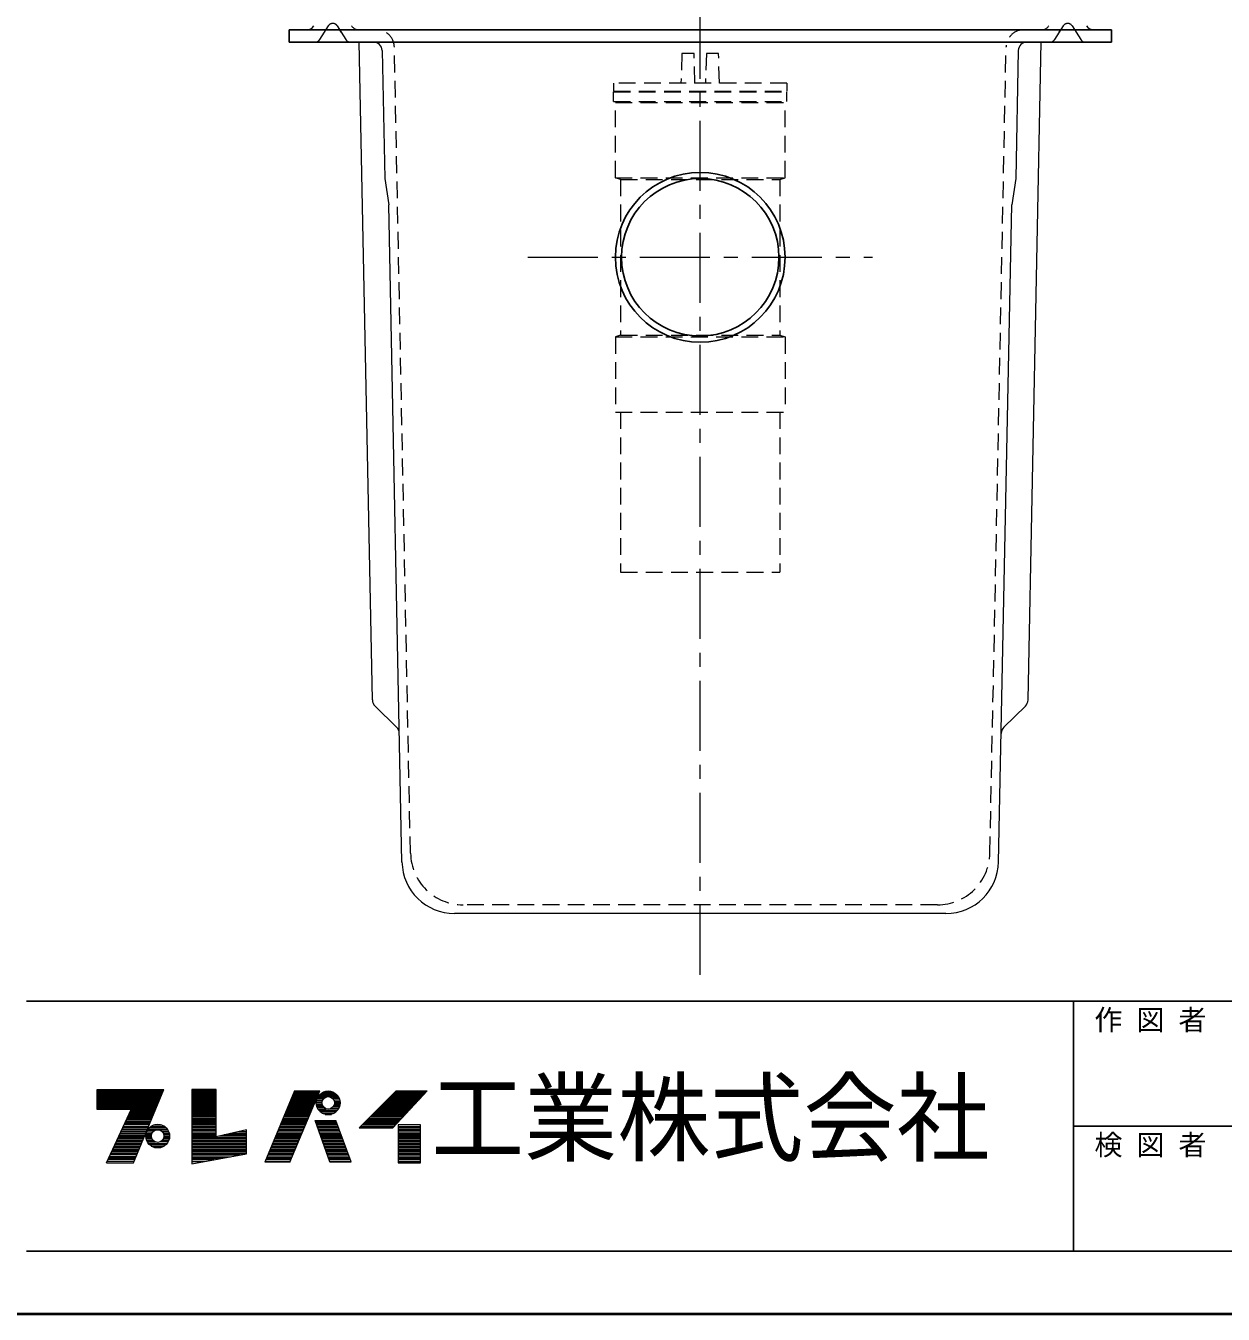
# Model space of a CAD drawing. Units: millimetres at full size, sheet at 1:8; details may follow other scales. Extents: x -1685 to 1555, y -1115 to 1133.
# Drawn here: x -65 to 619, y -1115 to -379 of the extents above; entities that cross this region are included whole.
import ezdxf
from ezdxf.enums import TextEntityAlignment as Align

# ---------------------------------------------------------------- set-up
doc = ezdxf.new("R2010")
doc.units = ezdxf.units.MM
doc.header["$LTSCALE"] = 8
doc.linetypes.add('CHAIN1', pattern=[8, 5, -1, 1, -1])
doc.linetypes.add('DASHED1', pattern=[1.8, 1.2, -0.6])
doc.layers.add('0-0_ﾚｲﾔ1', color=4, linetype='Continuous', lineweight=9)
doc.styles.add('ＭＳ ゴシック', font='')
doc.styles.get('ＭＳ ゴシック').set_extended_font_data('MS Gothic')

msp = doc.modelspace()

# ---------------------------------------------------------------- linework, layer by layer
at = {"layer": '0-0_ﾚｲﾔ1', "linetype": 'CHAIN1'}
for p, q in [((320.424, -920.982), (320.424, -165.982)), ((221.924, -510.982), (418.924, -510.982))]:
    msp.add_line(p, q, dxfattribs=at)
at = {"layer": '0-0_ﾚｲﾔ1', "color": 5, "lineweight": 25}
for p, q in [((85.424, -380.982), (555.424, -380.982)), ((85.424, -380.982), (85.424, -387.982)), ((114.648, -381.395), (115.284, -382.4)), ((526.199, -381.395), (525.563, -382.4)), ((555.424, -380.982), (555.424, -387.982)), ((85.424, -387.982), (555.424, -387.982))]:
    msp.add_line(p, q, dxfattribs=at)
at = {"layer": '0-0_ﾚｲﾔ1', "linetype": 'DASHED1'}
for p, q in [((107.889, -378.726), (102.913, -386.586)), ((112.959, -378.726), (117.934, -386.586)), ((527.889, -378.726), (522.913, -386.586)), ((532.959, -378.726), (537.934, -386.586)), ((154.836, -851.582), (145.62, -390.782)), ((323.924, -394.482), (323.424, -411.482)), ((330.924, -394.482), (323.924, -394.482)), ((331.424, -411.482), (330.924, -394.482)), ((486.012, -851.582), (495.228, -390.782)), ((270.924, -411.482), (270.924, -415.982)), ((369.924, -411.482), (270.924, -411.482)), ((369.924, -411.482), (369.924, -415.982)), ((270.924, -415.982), (369.924, -415.982)), ((270.924, -416.482), (369.924, -416.482)), ((270.924, -421.982), (270.924, -416.482)), ((368.924, -465.482), (368.924, -422.482)), ((271.924, -465.482), (368.924, -465.482)), ((274.924, -466.482), (271.924, -465.482)), ((365.924, -466.482), (365.924, -555.482)), ((274.924, -555.482), (271.924, -556.482)), ((271.924, -556.482), (368.924, -556.482)), ((271.924, -556.482), (271.924, -599.482)), ((365.924, -555.482), (368.924, -556.482)), ((368.924, -556.482), (368.924, -599.482)), ((271.924, -599.482), (368.924, -599.482)), ((274.924, -599.482), (274.924, -690.982)), ((365.924, -599.482), (365.924, -690.982)), ((274.924, -690.982), (365.924, -690.982)), ((455.964, -880.982), (184.883, -880.982))]:
    msp.add_line(p, q, dxfattribs=at)
at = {"layer": '0-0_ﾚｲﾔ1'}
for p, q in [((133.079, -763.956), (125.56, -387.982)), ((507.768, -763.956), (515.289, -387.915)), ((146.932, -779.549), (134.575, -767.414)), ((493.915, -779.549), (506.273, -767.414))]:
    msp.add_line(p, q, dxfattribs=at)
at = {"layer": '0-0_ﾚｲﾔ1', "color": 7, "lineweight": 18}
for p, q in [((138.66, -392.882), (140.122, -465.982)), ((140.122, -465.982), (142.423, -480.982)), ((149.935, -856.582), (142.423, -480.982)), ((490.913, -856.582), (498.425, -480.982)), ((460.874, -885.982), (179.973, -885.982)), ((-3.401, -1028.469), (13.903, -986.637)), ((29.863, -986.469), (29.863, -1028.973)), ((43.807, -986.469), (29.863, -986.469)), ((-24.233, -987.141), (13.694, -987.141)), ((-24.233, -987.477), (13.555, -987.477)), ((-24.233, -987.981), (13.347, -987.981)), ((-24.233, -988.485), (13.138, -988.485)), ((-24.233, -988.989), (12.93, -988.989)), ((-24.233, -989.661), (12.652, -989.661)), ((12.443, -990.165), (-24.233, -990.165)), ((-24.233, -990.669), (12.235, -990.669)), ((-24.233, -991.173), (12.026, -991.173)), ((-24.233, -991.677), (11.818, -991.677)), ((-24.233, -992.181), (11.609, -992.181)), ((-24.233, -992.517), (11.47, -992.517)), ((-24.233, -993.189), (11.192, -993.189)), ((-24.233, -993.693), (10.984, -993.693)), ((29.863, -987.141), (43.807, -987.141)), ((29.863, -987.477), (43.807, -987.477)), ((29.863, -987.981), (43.807, -987.981)), ((29.863, -988.485), (43.807, -988.485)), ((29.863, -988.989), (43.807, -988.989)), ((29.863, -989.661), (43.807, -989.661)), ((29.863, -990.165), (43.807, -990.165)), ((29.863, -990.669), (43.807, -990.669)), ((29.863, -991.173), (43.807, -991.173)), ((29.863, -991.677), (43.807, -991.677)), ((29.863, -992.181), (43.807, -992.181)), ((29.863, -992.517), (43.807, -992.517)), ((29.863, -993.189), (43.807, -993.189)), ((29.863, -993.693), (43.807, -993.693)), ((88.495, -987.309), (71.695, -1028.133)), ((85.867, -993.693), (100.289, -993.693)), ((85.975, -1028.133), (102.943, -987.309)), ((86.075, -993.189), (100.499, -993.189)), ((86.351, -992.517), (100.778, -992.517)), ((86.49, -992.181), (100.918, -992.181)), ((86.697, -991.677), (101.127, -991.677)), ((86.904, -991.173), (101.337, -991.173)), ((87.112, -990.669), (101.546, -990.669)), ((87.319, -990.165), (101.756, -990.165)), ((87.527, -989.661), (101.965, -989.661)), ((87.803, -988.989), (102.244, -988.989)), ((88.011, -988.485), (102.439, -988.485)), ((88.218, -987.981), (102.663, -987.981)), ((88.495, -987.309), (102.943, -987.309)), ((101.048, -993.525), (104.278, -993.525)), ((101.185, -992.685), (104.547, -992.685)), ((101.499, -991.677), (105.244, -991.677)), ((101.81, -991.005), (106.15, -991.005)), ((102.339, -990.165), (113.29, -990.165)), ((102.904, -989.493), (112.725, -989.493)), ((103.877, -988.653), (111.752, -988.653)), ((105.058, -987.981), (110.572, -987.981)), ((113.819, -991.005), (109.479, -991.005)), ((114.13, -991.677), (110.385, -991.677)), ((114.444, -992.685), (111.082, -992.685)), ((114.581, -993.525), (111.351, -993.525)), ((140.239, -993.693), (158.551, -993.693)), ((140.743, -993.189), (158.971, -993.189)), ((141.415, -992.517), (159.595, -992.517)), ((141.751, -992.181), (159.907, -992.181)), ((142.255, -991.677), (160.375, -991.677)), ((142.759, -991.173), (160.843, -991.173)), ((143.263, -990.669), (161.311, -990.669)), ((143.767, -990.165), (161.779, -990.165)), ((144.271, -989.661), (162.247, -989.661)), ((144.775, -1008.477), (164.431, -987.309)), ((144.943, -988.989), (162.871, -988.989)), ((145.447, -988.485), (163.339, -988.485)), ((145.951, -987.981), (163.807, -987.981)), ((-24.233, -994.197), (10.775, -994.197)), ((-24.233, -994.701), (10.567, -994.701)), ((-24.233, -995.205), (10.358, -995.205)), ((-24.233, -995.709), (10.15, -995.709)), ((-24.233, -996.213), (9.941, -996.213)), ((-24.233, -996.717), (9.733, -996.717)), ((-24.233, -997.221), (9.524, -997.221)), ((-4.745, -997.893), (-24.233, -997.893)), ((-18.857, -1028.469), (-4.745, -997.893)), ((8.065, -1000.749), (-6.064, -1000.749)), ((8.274, -1000.245), (-5.831, -1000.245)), ((8.552, -999.573), (-5.521, -999.573)), ((8.76, -999.069), (-5.288, -999.069)), ((9.038, -998.397), (-4.978, -998.397)), ((9.246, -997.893), (-4.745, -997.893)), ((29.863, -994.197), (43.807, -994.197)), ((29.863, -994.701), (43.807, -994.701)), ((29.863, -995.205), (43.807, -995.205)), ((29.863, -995.709), (43.807, -995.709)), ((29.863, -996.213), (43.807, -996.213)), ((29.863, -996.717), (43.807, -996.717)), ((29.863, -997.221), (43.807, -997.221)), ((29.863, -997.893), (43.807, -997.893)), ((29.863, -998.397), (43.807, -998.397)), ((29.863, -999.069), (43.807, -999.069)), ((29.863, -999.573), (43.807, -999.573)), ((29.863, -1000.245), (43.807, -1000.245)), ((29.863, -1000.749), (43.807, -1000.749)), ((82.964, -1000.749), (97.356, -1000.749)), ((83.171, -1000.245), (97.566, -1000.245)), ((83.448, -999.573), (97.845, -999.573)), ((83.655, -999.069), (98.055, -999.069)), ((83.932, -998.397), (98.334, -998.397)), ((84.139, -997.893), (98.543, -997.893)), ((84.416, -997.221), (98.823, -997.221)), ((84.623, -996.717), (99.032, -996.717)), ((84.83, -996.213), (99.242, -996.213)), ((85.038, -995.709), (99.451, -995.709)), ((85.245, -995.205), (99.661, -995.205)), ((85.471, -994.701), (99.87, -994.701)), ((85.66, -994.197), (100.08, -994.197)), ((101.015, -994.197), (104.215, -994.197)), ((101.067, -995.037), (104.314, -995.037)), ((101.225, -995.877), (104.631, -995.877)), ((101.499, -996.717), (105.244, -996.717)), ((101.903, -997.557), (106.522, -997.557)), ((102.467, -998.397), (113.162, -998.397)), ((103.071, -999.069), (112.558, -999.069)), ((104.399, -1000.077), (111.23, -1000.077)), ((105.995, -1000.749), (109.634, -1000.749)), ((113.726, -997.557), (109.107, -997.557)), ((114.13, -996.717), (110.385, -996.717)), ((114.404, -995.877), (110.999, -995.877)), ((114.562, -995.037), (111.315, -995.037)), ((111.415, -994.197), (114.615, -994.197)), ((133.183, -1000.749), (151.951, -1000.749)), ((133.687, -1000.245), (152.419, -1000.245)), ((134.359, -999.573), (153.043, -999.573)), ((134.863, -999.069), (153.511, -999.069)), ((135.535, -998.397), (154.135, -998.397)), ((136.039, -997.893), (154.603, -997.893)), ((136.711, -997.221), (155.227, -997.221)), ((137.215, -996.717), (155.695, -996.717)), ((137.719, -996.213), (156.163, -996.213)), ((138.223, -995.709), (156.631, -995.709)), ((138.727, -995.205), (157.099, -995.205)), ((139.231, -994.701), (157.567, -994.701)), ((139.735, -994.197), (158.035, -994.197)), ((4.938, -1008.309), (-9.553, -1008.309)), ((-9.243, -1007.637), (5.216, -1007.637)), ((5.563, -1006.797), (-8.855, -1006.797)), ((5.911, -1005.957), (-8.467, -1005.957)), ((6.189, -1005.285), (-8.157, -1005.285)), ((-7.769, -1004.445), (6.536, -1004.445)), ((6.814, -1003.773), (-7.459, -1003.773)), ((7.092, -1003.101), (-7.097, -1003.101)), ((-6.761, -1002.261), (7.44, -1002.261)), ((7.718, -1001.589), (-6.451, -1001.589)), ((5.631, -1008.309), (15.118, -1008.309)), ((6.437, -1007.637), (14.312, -1007.637)), ((8.033, -1006.797), (12.716, -1006.797)), ((29.863, -1001.589), (43.807, -1001.589)), ((29.863, -1002.261), (43.807, -1002.261)), ((29.863, -1003.101), (43.807, -1003.101)), ((29.863, -1003.773), (43.807, -1003.773)), ((29.863, -1004.445), (43.807, -1004.445)), ((29.863, -1005.285), (43.807, -1005.285)), ((29.863, -1005.957), (43.807, -1005.957)), ((29.863, -1006.797), (43.807, -1006.797)), ((29.863, -1007.637), (43.807, -1007.637)), ((29.863, -1008.309), (43.807, -1008.309)), ((79.853, -1008.309), (94.214, -1008.309)), ((80.129, -1007.637), (94.493, -1007.637)), ((80.475, -1006.797), (94.843, -1006.797)), ((80.82, -1005.957), (95.192, -1005.957)), ((81.103, -1005.285), (95.471, -1005.285)), ((81.439, -1004.445), (95.82, -1004.445)), ((81.719, -1003.773), (96.1, -1003.773)), ((81.996, -1003.101), (96.379, -1003.101)), ((82.341, -1002.261), (96.728, -1002.261)), ((82.618, -1001.589), (97.007, -1001.589)), ((100.481, -1004.445), (112.245, -1004.445)), ((100.773, -1005.285), (112.554, -1005.285)), ((101.006, -1005.957), (112.802, -1005.957)), ((101.298, -1006.797), (113.112, -1006.797)), ((101.59, -1007.637), (113.422, -1007.637)), ((101.824, -1008.309), (113.67, -1008.309)), ((120.919, -1027.965), (112.183, -1004.277)), ((125.455, -1008.477), (144.775, -1008.477)), ((126.295, -1007.637), (145.555, -1007.637)), ((127.135, -1006.797), (146.335, -1006.797)), ((127.975, -1005.957), (147.115, -1005.957)), ((128.647, -1005.285), (147.739, -1005.285)), ((129.487, -1004.445), (148.519, -1004.445)), ((130.159, -1003.773), (149.143, -1003.773)), ((130.831, -1003.101), (149.767, -1003.101)), ((131.671, -1002.261), (150.547, -1002.261)), ((132.343, -1001.589), (151.171, -1001.589)), ((147.799, -1007.637), (160.567, -1007.637)), ((147.799, -1008.309), (160.567, -1008.309)), ((1.88, -1015.701), (-12.965, -1015.701)), ((2.297, -1014.693), (-12.473, -1014.693)), ((2.575, -1014.021), (-12.189, -1014.021)), ((2.923, -1013.181), (-11.801, -1013.181)), ((-11.491, -1012.509), (3.201, -1012.509)), ((3.548, -1011.669), (-11.104, -1011.669)), ((3.965, -1010.661), (-10.638, -1010.661)), ((4.312, -1009.821), (-10.251, -1009.821)), ((4.59, -1009.149), (-9.941, -1009.149)), ((3.575, -1013.181), (6.775, -1013.181)), ((3.608, -1012.509), (6.838, -1012.509)), ((3.627, -1014.021), (6.874, -1014.021)), ((3.745, -1011.669), (7.107, -1011.669)), ((3.745, -1014.693), (7.107, -1014.693)), ((4.059, -1010.661), (7.804, -1010.661)), ((4.059, -1015.701), (7.804, -1015.701)), ((4.463, -1009.821), (9.082, -1009.821)), ((4.899, -1009.149), (15.85, -1009.149)), ((16.286, -1009.821), (11.667, -1009.821)), ((16.69, -1010.661), (12.945, -1010.661)), ((16.69, -1015.701), (12.945, -1015.701)), ((17.004, -1011.669), (13.642, -1011.669)), ((17.004, -1014.693), (13.642, -1014.693)), ((17.122, -1014.021), (13.875, -1014.021)), ((17.141, -1012.509), (13.911, -1012.509)), ((13.975, -1013.181), (17.175, -1013.181)), ((29.863, -1009.149), (43.807, -1009.149)), ((29.863, -1009.821), (43.807, -1009.821)), ((29.863, -1010.661), (43.807, -1010.661)), ((29.863, -1011.669), (43.807, -1011.669)), ((29.863, -1012.509), (43.807, -1012.509)), ((29.863, -1013.181), (43.807, -1013.181)), ((29.863, -1014.021), (61.111, -1014.021)), ((29.863, -1014.693), (61.111, -1014.693)), ((29.863, -1015.701), (61.111, -1015.701)), ((61.111, -1013.181), (45.311, -1013.181)), ((61.111, -1012.509), (48.321, -1012.509)), ((61.111, -1011.669), (52.082, -1011.669)), ((61.111, -1010.661), (56.597, -1010.661)), ((76.811, -1015.701), (91.142, -1015.701)), ((77.225, -1014.693), (91.561, -1014.693)), ((77.502, -1014.021), (91.84, -1014.021)), ((77.848, -1013.181), (92.191, -1013.181)), ((78.124, -1012.509), (92.469, -1012.509)), ((78.47, -1011.669), (92.818, -1011.669)), ((78.885, -1010.661), (93.237, -1010.661)), ((79.23, -1009.821), (93.586, -1009.821)), ((79.507, -1009.149), (93.865, -1009.149)), ((102.116, -1009.149), (113.979, -1009.149)), ((102.349, -1009.821), (114.227, -1009.821)), ((102.641, -1010.661), (114.537, -1010.661)), ((102.991, -1011.669), (114.909, -1011.669)), ((103.283, -1012.509), (115.218, -1012.509)), ((103.517, -1013.181), (115.466, -1013.181)), ((103.809, -1014.021), (115.776, -1014.021)), ((104.042, -1014.693), (116.024, -1014.693)), ((104.393, -1015.701), (116.396, -1015.701)), ((147.799, -1009.149), (160.567, -1009.149)), ((147.799, -1009.821), (160.567, -1009.821)), ((147.799, -1010.661), (160.567, -1010.661)), ((147.799, -1011.669), (160.567, -1011.669)), ((147.799, -1012.509), (160.567, -1012.509)), ((147.799, -1013.181), (160.567, -1013.181)), ((147.799, -1014.021), (160.567, -1014.021)), ((147.799, -1014.693), (160.567, -1014.693)), ((147.799, -1015.701), (160.567, -1015.701)), ((-1.178, -1023.093), (-16.376, -1023.093)), ((-0.761, -1022.085), (-15.911, -1022.085)), ((-0.483, -1021.413), (-15.601, -1021.413)), ((-0.135, -1020.573), (-15.213, -1020.573)), ((0.212, -1019.733), (-14.825, -1019.733)), ((0.56, -1018.893), (-14.438, -1018.893)), ((0.907, -1018.053), (-14.05, -1018.053)), ((1.185, -1017.381), (-13.74, -1017.381)), ((1.533, -1016.541), (-13.352, -1016.541)), ((4.463, -1016.541), (9.082, -1016.541)), ((5.027, -1017.381), (15.722, -1017.381)), ((5.631, -1018.053), (15.118, -1018.053)), ((6.685, -1018.893), (14.064, -1018.893)), ((8.555, -1019.733), (12.194, -1019.733)), ((16.286, -1016.541), (11.667, -1016.541)), ((29.863, -1016.541), (61.111, -1016.541)), ((29.863, -1017.381), (61.111, -1017.381)), ((29.863, -1018.053), (61.111, -1018.053)), ((29.863, -1018.893), (61.111, -1018.893)), ((29.863, -1019.733), (61.111, -1019.733)), ((29.863, -1020.573), (61.111, -1020.573)), ((29.863, -1021.413), (61.111, -1021.413)), ((29.863, -1022.085), (61.111, -1022.085)), ((29.863, -1023.093), (61.111, -1023.093)), ((73.769, -1023.093), (88.069, -1023.093)), ((74.183, -1022.085), (88.488, -1022.085)), ((74.46, -1021.413), (88.768, -1021.413)), ((74.806, -1020.573), (89.117, -1020.573)), ((75.151, -1019.733), (89.466, -1019.733)), ((75.497, -1018.893), (89.815, -1018.893)), ((75.843, -1018.053), (90.164, -1018.053)), ((76.119, -1017.381), (90.444, -1017.381)), ((76.465, -1016.541), (90.793, -1016.541)), ((104.685, -1016.541), (116.705, -1016.541)), ((104.959, -1017.381), (117.015, -1017.381)), ((105.21, -1018.053), (117.263, -1018.053)), ((105.502, -1018.893), (117.573, -1018.893)), ((105.794, -1019.733), (117.883, -1019.733)), ((106.086, -1020.573), (118.192, -1020.573)), ((106.378, -1021.413), (118.502, -1021.413)), ((106.611, -1022.085), (118.75, -1022.085)), ((106.961, -1023.093), (119.122, -1023.093)), ((147.799, -1016.541), (160.567, -1016.541)), ((147.799, -1017.381), (160.567, -1017.381)), ((147.799, -1018.053), (160.567, -1018.053)), ((147.799, -1018.893), (160.567, -1018.893)), ((147.799, -1019.733), (160.567, -1019.733)), ((147.799, -1020.573), (160.567, -1020.573)), ((147.799, -1021.413), (160.567, -1021.413)), ((147.799, -1022.085), (160.567, -1022.085)), ((147.799, -1023.093), (160.567, -1023.093)), ((-18.857, -1028.469), (-3.401, -1028.469)), ((-3.054, -1027.629), (-18.47, -1027.629)), ((-2.637, -1026.621), (-18.005, -1026.621)), ((-2.29, -1025.781), (-17.617, -1025.781)), ((-1.942, -1024.941), (-17.229, -1024.941)), ((-1.525, -1023.933), (-16.764, -1023.933)), ((29.863, -1023.933), (57.434, -1023.933)), ((29.863, -1024.941), (51.92, -1024.941)), ((29.863, -1025.781), (47.325, -1025.781)), ((29.863, -1026.621), (42.729, -1026.621)), ((29.863, -1027.629), (37.215, -1027.629)), ((85.975, -1028.133), (71.695, -1028.133)), ((71.902, -1027.629), (86.184, -1027.629)), ((72.317, -1026.621), (86.603, -1026.621)), ((72.662, -1025.781), (86.952, -1025.781)), ((73.008, -1024.941), (87.301, -1024.941)), ((73.423, -1023.933), (87.72, -1023.933)), ((107.311, -1023.933), (119.432, -1023.933)), ((107.604, -1024.941), (119.803, -1024.941)), ((107.896, -1025.781), (120.113, -1025.781)), ((108.188, -1026.621), (120.423, -1026.621)), ((108.538, -1027.629), (120.795, -1027.629)), ((108.655, -1027.965), (120.919, -1027.965)), ((147.799, -1023.933), (160.567, -1023.933)), ((147.799, -1024.941), (160.567, -1024.941)), ((147.799, -1025.781), (160.567, -1025.781)), ((147.799, -1026.621), (160.567, -1026.621)), ((147.799, -1027.629), (160.567, -1027.629))]:
    msp.add_line(p, q, dxfattribs=at)
at = {"layer": '0-0_ﾚｲﾔ1', "color": 6, "lineweight": 25}
for p, q in [((-64.576, -936.125), (1519.424, -936.125)), ((533.709, -1078.982), (533.709, -936.125)), ((1519.424, -1007.553), (533.709, -1007.553)), ((1519.424, -1078.982), (-64.576, -1078.982))]:
    msp.add_line(p, q, dxfattribs=at)
at = {"layer": '0-0_ﾚｲﾔ1', "color": 1, "lineweight": 40}
msp.add_line((1555.424, -1114.982), (-1684.576, -1114.982), dxfattribs=at)
at = {"layer": '0-0_ﾚｲﾔ1', "linetype": 'DASHED1'}
for points in [[(317.424, -411.482), (316.924, -394.482), (309.924, -394.482), (309.424, -411.482)], [(270.924, -421.982), (369.924, -421.982), (369.924, -416.482)], [(271.924, -465.482), (271.924, -422.482), (368.924, -422.482)], [(274.924, -466.482), (365.924, -466.482), (368.924, -465.482)], [(274.924, -466.482), (274.924, -555.482), (365.924, -555.482)]]:
    msp.add_lwpolyline(points, dxfattribs=at)
at = {"layer": '0-0_ﾚｲﾔ1', "color": 7, "lineweight": 18}
for points in [[(502.187, -392.882), (500.725, -465.982), (498.425, -480.982)], [(-24.233, -997.893), (-24.233, -986.637), (13.903, -986.637)], [(29.863, -1028.973), (61.111, -1023.261), (61.111, -1009.653), (43.807, -1013.517), (43.807, -986.469)], [(125.455, -1008.477), (146.623, -987.309), (164.431, -987.309)], [(108.655, -1027.965), (100.423, -1004.277), (112.183, -1004.277)]]:
    msp.add_lwpolyline(points, dxfattribs=at)
msp.add_lwpolyline([(147.799, -1006.797), (147.799, -1028.469), (160.567, -1028.469), (160.567, -1006.797)], close=True, dxfattribs=at)
at = {"layer": '0-0_ﾚｲﾔ1', "color": 5, "lineweight": 25}
for radius in [48.5, 45]:
    msp.add_circle((320.424, -510.982), radius, dxfattribs=at)
at = {"layer": '0-0_ﾚｲﾔ1', "color": 7, "lineweight": 18}
for centre, radius in [((107.815, -994.197), 6.8), ((107.815, -994.197), 3.6), ((10.375, -1013.181), 6.8), ((10.375, -1013.181), 3.6)]:
    msp.add_circle(centre, radius, dxfattribs=at)
for centre, radius, start, end in [((95.424, -375.982), 5, 270, 327.66647), ((545.424, -375.982), 5, 212.33353, 270), ((133.661, -392.982), 5, 1.14576, 90), ((507.186, -392.982), 5, 90, 178.85424), ((179.973, -855.982), 30, 181.04163, 270), ((460.874, -855.982), 30, 270, 358.95837)]:
    msp.add_arc(centre, radius, start, end, dxfattribs=at)
at = {"layer": '0-0_ﾚｲﾔ1', "linetype": 'DASHED1'}
for centre, radius, start, end in [((110.424, -380.33), 3, 32.33353, 147.66647), ((125.424, -375.982), 5, 212.33353, 270), ((135.622, -390.982), 10, 1.14576, 90), ((505.226, -390.982), 10, 90, 178.85424), ((515.424, -375.982), 5, 270, 327.66647), ((530.424, -380.33), 3, 32.33353, 147.66647), ((100.378, -384.982), 3, 270, 327.66647), ((120.469, -384.982), 3, 212.33353, 270), ((520.378, -384.982), 3, 270, 327.66647), ((540.469, -384.982), 3, 212.33353, 270), ((184.883, -850.982), 30, 181.04163, 270), ((455.964, -850.982), 30, 270, 358.95837)]:
    msp.add_arc(centre, radius, start, end, dxfattribs=at)
at = {"layer": '0-0_ﾚｲﾔ1'}
for centre, start, end in [((138.078, -763.847), 181.2499, 225.52081), ((502.769, -763.847), 314.47919, 358.7501), ((143.429, -783.117), 1.04163, 45.52081), ((497.418, -783.117), 134.47919, 178.95837)]:
    msp.add_arc(centre, 5, start, end, dxfattribs=at)

# ---------------------------------------------------------------- texts
at = {"layer": '0-0_ﾚｲﾔ1', "color": 7, "style": 'ＭＳ ゴシック'}
for s, p in [('作 図 者', (545.709, -956.125)), ('検 図 者', (545.709, -1027.553))]:
    msp.add_text(s, height=11.73, dxfattribs=at).set_placement(p, align=Align.BOTTOM_LEFT)
at = {"layer": '0-0_ﾚｲﾔ1', "color": 7, "style": 'ＭＳ ゴシック', "width": 0.95}
msp.add_text('工業株式会社', height=41.06, dxfattribs=at).set_placement((166.567, -1035.553), align=Align.BOTTOM_LEFT)

doc.saveas('drawing.dxf')
